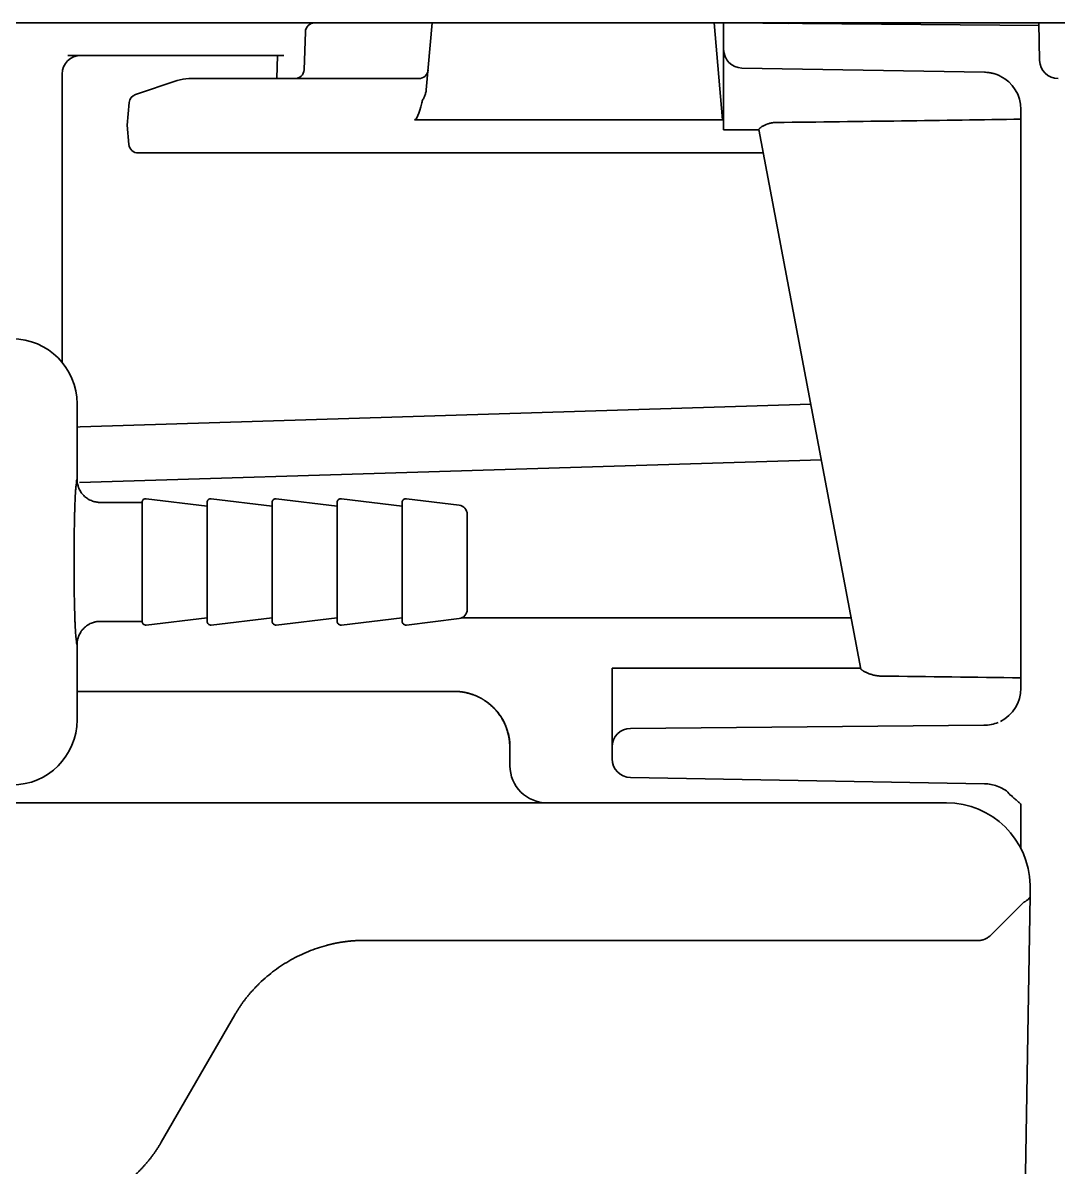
# Model space of a CAD drawing. Extents: x 5819 to 10669, y -850 to 3566.
# Drawn here: x 6555 to 6610.7, y 1309.3 to 1370.8 of the extents above; entities that cross this region are included whole.
import ezdxf

# ---------------------------------------------------------------- set-up
doc = ezdxf.new("R2010")
doc.units = 0
doc.header["$LTSCALE"] = 5
doc.layers.add('1', color=7, linetype='CONTINUOUS', true_color=0xffffff)

msp = doc.modelspace()

# ---------------------------------------------------------------- linework, layer by layer
at = {"layer": '1', "color": 7, "linetype": 'Continuous', "lineweight": 35}
for p, q in [((6475.072, 1370.826), (6656.718, 1370.826)), ((6570.09, 1368.309), (6570.161, 1370.344)), ((6576.985, 1370.826), (6576.671, 1367.229)), ((6592.617, 1365.611), (6592.16, 1370.826)), ((6592.673, 1370.826), (6609.645, 1370.678)), ((6592.673, 1370.583), (6592.673, 1370.826)), ((6592.673, 1369.397), (6592.673, 1370.583)), ((6596.001, 1370.826), (6596.169, 1370.796)), ((6609.643, 1370.826), (6609.678, 1368.809)), ((6592.673, 1365.076), (6592.673, 1369.363)), ((6557.369, 1369.076), (6564.631, 1369.076)), ((6565.311, 1369.076), (6566.225, 1369.076)), ((6566.225, 1369.076), (6569.003, 1369.076)), ((6568.667, 1369.076), (6568.623, 1367.826)), ((6557.073, 1368.076), (6557.073, 1352.556)), ((6593.655, 1368.397), (6606.713, 1368.17)), ((6563.265, 1367.723), (6561.019, 1366.975)), ((6563.897, 1367.826), (6568.573, 1367.826)), ((6568.573, 1367.826), (6576.265, 1367.826)), ((6560.573, 1365.326), (6560.679, 1366.544)), ((6608.673, 1335.001), (6608.673, 1366.17)), ((6592.617, 1365.611), (6576.031, 1365.611)), ((6560.573, 1365.326), (6560.664, 1364.283)), ((6592.673, 1365.076), (6594.572, 1365.076)), ((6600.061, 1336.06), (6594.569, 1365.092)), ((6568.573, 1363.826), (6561.162, 1363.826)), ((6594.808, 1363.826), (6568.573, 1363.826)), ((6557.873, 1346.276), (6557.873, 1350.328)), ((6558.042, 1349.098), (6597.365, 1350.304)), ((6557.873, 1349.078), (6558.042, 1349.098)), ((6558.001, 1346.096), (6597.931, 1347.32)), ((6564.873, 1344.826), (6561.597, 1345.225)), ((6568.373, 1344.826), (6565.097, 1345.225)), ((6571.873, 1344.826), (6568.597, 1345.225)), ((6575.373, 1344.826), (6572.097, 1345.225)), ((6578.433, 1344.88), (6575.597, 1345.225)), ((6561.373, 1345.026), (6559.124, 1345.026)), ((6561.373, 1345.026), (6561.373, 1338.626)), ((6564.873, 1338.626), (6564.873, 1345.026)), ((6568.373, 1338.626), (6568.373, 1345.026)), ((6571.873, 1338.626), (6571.873, 1345.026)), ((6575.373, 1338.626), (6575.373, 1345.026)), ((6578.873, 1341.826), (6578.873, 1344.383)), ((6578.873, 1339.269), (6578.873, 1341.826)), ((6559.124, 1338.626), (6561.373, 1338.626)), ((6561.597, 1338.428), (6564.873, 1338.826)), ((6565.097, 1338.428), (6568.373, 1338.826)), ((6568.597, 1338.428), (6571.873, 1338.826)), ((6572.097, 1338.428), (6575.373, 1338.826)), ((6575.597, 1338.428), (6578.433, 1338.773)), ((6599.537, 1338.826), (6578.605, 1338.826)), ((6557.873, 1333.324), (6557.873, 1337.376)), ((6586.673, 1336.111), (6586.673, 1331.87)), ((6600.058, 1336.111), (6586.673, 1336.111)), ((6557.873, 1334.861), (6578.181, 1334.861)), ((6587.664, 1332.87), (6606.684, 1333.036)), ((6581.173, 1331.861), (6581.173, 1330.861)), ((6586.673, 1331.228), (6586.673, 1331.87)), ((6606.708, 1329.895), (6587.655, 1330.228)), ((6554.17, 1328.861), (6573.292, 1328.861)), ((6573.292, 1328.861), (6593.461, 1328.861)), ((6593.461, 1328.861), (6598.773, 1328.861)), ((6598.773, 1328.861), (6602.023, 1328.861)), ((6602.023, 1328.861), (6602.724, 1328.861)), ((6602.724, 1328.861), (6602.726, 1328.861)), ((6602.726, 1328.861), (6604.47, 1328.861)), ((6604.47, 1328.861), (6604.663, 1328.861)), ((6608.673, 1326.404), (6608.673, 1328.774)), ((6609.163, 1324.44), (6609.173, 1323.861)), ((6609.173, 1323.861), (6608.611, 1291.648)), ((6608.832, 1323.52), (6607.114, 1321.802)), ((6593.501, 1321.461), (6573.292, 1321.461)), ((6603.159, 1321.461), (6593.501, 1321.461)), ((6606.42, 1321.461), (6603.159, 1321.461)), ((6566.363, 1317.461), (6562.409, 1310.611))]:
    msp.add_line(p, q, dxfattribs=at)
at = {"layer": '1', "color": 51, "linetype": 'Continuous', "lineweight": 13}
msp.add_line((6594.693, 1370.826), (6594.695, 1370.808), dxfattribs=at)
at = {"layer": '1', "color": 7, "linetype": 'Continuous', "lineweight": 35}
for centre, radius, start, end in [((6570.66, 1370.326), 0.5, 90, 178), ((6593.673, 1369.397), 1, 180, 269), ((6558.073, 1368.076), 1, 90, 180), ((6610.678, 1368.826), 1, 181, 270), ((6569.59, 1368.326), 0.5, 270, 358), ((6576.265, 1368.326), 0.5, 270, 355), ((6606.673, 1366.17), 2, 0, 63.93812), ((6563.897, 1365.826), 2, 90, 108.43495), ((6561.178, 1366.501), 0.5, 108.43495, 175), ((6561.162, 1364.326), 0.5, 185, 270), ((6561.573, 1345.026), 0.2, 83.06354, 180), ((6565.073, 1345.026), 0.2, 83.06354, 180), ((6568.573, 1345.026), 0.2, 83.06354, 180), ((6572.073, 1345.026), 0.2, 83.06354, 180), ((6575.573, 1345.026), 0.2, 83.06354, 180), ((6578.373, 1344.383), 0.5, 0, 83.06354), ((6578.373, 1339.269), 0.5, 276.93646, 0), ((6561.573, 1338.626), 0.2, 180, 276.93646), ((6565.073, 1338.626), 0.2, 180, 276.93646), ((6568.573, 1338.626), 0.2, 180, 276.93646), ((6572.073, 1338.626), 0.2, 180, 276.93646), ((6575.573, 1338.626), 0.2, 180, 276.93646), ((6606.673, 1335.036), 2, 296.55917, 0), ((6587.673, 1331.87), 1, 90.5, 180), ((6606.673, 1335.036), 2, 270.33089, 292.87334), ((6587.673, 1331.228), 1, 180, 269), ((6583.173, 1330.861), 2, 180, 270), ((6604.663, 1324.361), 4.5, 1, 90)]:
    msp.add_arc(centre, radius, start, end, dxfattribs=at)
for centre, major_axis, ratio, start_param, end_param in [((6576.386, 1369.712), (0.36, 4.1), 0.121482, 3.152266, 3.833542), ((6521.263, 1367.326), (-131.19, 0.007), 0.017151, 2.172269, 2.300015), ((6554.371, 1350.324), (2.478, 2.478), 0.998783, 5.498396, 7.067974), ((6557.874, 1341.826), (0, 4.45), 0.034921, 0.009806, 0.126024), ((6557.874, 1341.826), (0, 4.45), 0.034921, 3.015567, 3.131792), ((6527.601, 1333.826), (-131.19, 0.007), 0.017151, 4.046225, 4.117408), ((6554.371, 1333.328), (-2.478, 2.478), 0.998783, 2.356803, 3.926382)]:
    msp.add_ellipse(centre, major_axis=major_axis, ratio=ratio, start_param=start_param, end_param=end_param, dxfattribs=at)
for points, knots in [([(6592.673, 1369.363), (6592.673, 1369.368), (6592.673, 1369.379), (6592.673, 1369.392), (6592.673, 1369.397), (6592.673, 1369.397)], [0, 0, 0, 0, 0.351106, 0.702212, 1, 1, 1, 1]), ([(6592.673, 1369.363), (6592.673, 1369.336), (6592.674, 1369.306), (6592.682, 1369.243), (6592.687, 1369.21), (6592.7, 1369.156), (6592.705, 1369.138), (6592.716, 1369.1), (6592.723, 1369.08), (6592.745, 1369.021), (6592.762, 1368.98), (6592.784, 1368.939)], [0, 0, 0, 0, 0.25, 0.25, 0.5, 0.5, 0.625, 0.625, 0.75, 0.75, 1, 1, 1, 1]), ([(6564.631, 1369.076), (6564.689, 1369.076), (6564.806, 1369.076), (6564.921, 1369.076), (6565.007, 1369.076), (6565.036, 1369.076), (6565.092, 1369.076), (6565.12, 1369.076), (6565.204, 1369.076), (6565.258, 1369.076), (6565.311, 1369.076)], [0, 0, 0, 0, 0.25, 0.5, 0.5, 0.625, 0.625, 0.75, 0.75, 1, 1, 1, 1]), ([(6606.713, 1368.17), (6606.792, 1368.168), (6606.87, 1368.162), (6606.983, 1368.147), (6607.02, 1368.14), (6607.075, 1368.13), (6607.093, 1368.126), (6607.13, 1368.118), (6607.148, 1368.113), (6607.237, 1368.091), (6607.304, 1368.069), (6607.432, 1368.022), (6607.493, 1367.995), (6607.552, 1367.967)], [0, 0, 0, 0, 0.25, 0.25, 0.375, 0.375, 0.4375, 0.4375, 0.5, 0.5, 0.75, 0.75, 1, 1, 1, 1]), ([(6576.671, 1367.229), (6576.665, 1367.166), (6576.653, 1367.106), (6576.626, 1367.017), (6576.616, 1366.987), (6576.594, 1366.929), (6576.582, 1366.901), (6576.557, 1366.844), (6576.544, 1366.815), (6576.517, 1366.759), (6576.504, 1366.731), (6576.478, 1366.674), (6576.466, 1366.645), (6576.443, 1366.587), (6576.434, 1366.557), (6576.426, 1366.527)], [0, 0, 0, 0, 0.25, 0.25, 0.375, 0.375, 0.5, 0.5, 0.625, 0.625, 0.75, 0.75, 0.875, 0.875, 1, 1, 1, 1]), ([(6595.498, 1365.467), (6595.431, 1365.466), (6595.367, 1365.461), (6595.272, 1365.447), (6595.24, 1365.442), (6595.179, 1365.429), (6595.119, 1365.414), (6595.063, 1365.396), (6595.022, 1365.382), (6595.009, 1365.378), (6594.982, 1365.368), (6594.97, 1365.363), (6594.906, 1365.337), (6594.86, 1365.315), (6594.798, 1365.283), (6594.779, 1365.272), (6594.742, 1365.25), (6594.725, 1365.239), (6594.677, 1365.208), (6594.651, 1365.189), (6594.619, 1365.162), (6594.609, 1365.153), (6594.593, 1365.138), (6594.587, 1365.13), (6594.572, 1365.111), (6594.567, 1365.1), (6594.569, 1365.092)], [0, 0, 0, 0, 0.125, 0.125, 0.1875, 0.1875, 0.25, 0.3125, 0.3125, 0.34375, 0.34375, 0.375, 0.375, 0.5, 0.5, 0.5625, 0.5625, 0.625, 0.625, 0.75, 0.75, 0.8125, 0.8125, 0.875, 0.875, 1, 1, 1, 1]), ([(6557.807, 1337.855), (6557.804, 1337.891), (6557.8, 1337.93), (6557.794, 1338.016), (6557.79, 1338.063), (6557.781, 1338.214), (6557.775, 1338.329), (6557.768, 1338.476), (6557.768, 1338.492), (6557.766, 1338.526), (6557.765, 1338.543), (6557.763, 1338.594), (6557.762, 1338.629), (6557.758, 1338.737), (6557.755, 1338.811), (6557.748, 1339.043), (6557.743, 1339.208), (6557.738, 1339.429), (6557.737, 1339.474), (6557.735, 1339.565), (6557.734, 1339.611), (6557.731, 1339.751), (6557.729, 1339.846), (6557.724, 1340.137), (6557.721, 1340.336), (6557.718, 1340.645), (6557.717, 1340.75), (6557.716, 1340.909), (6557.715, 1340.963), (6557.715, 1341.07), (6557.714, 1341.124), (6557.714, 1341.285), (6557.713, 1341.393), (6557.713, 1341.556), (6557.713, 1341.611), (6557.712, 1341.72), (6557.712, 1341.775), (6557.712, 1342.048), (6557.713, 1342.264), (6557.715, 1342.691), (6557.717, 1342.901), (6557.72, 1343.161), (6557.72, 1343.213), (6557.722, 1343.315), (6557.722, 1343.366), (6557.724, 1343.517), (6557.726, 1343.615), (6557.731, 1343.905), (6557.734, 1344.09), (6557.74, 1344.311), (6557.741, 1344.354), (6557.742, 1344.419), (6557.743, 1344.44), (6557.744, 1344.483), (6557.745, 1344.504), (6557.748, 1344.609), (6557.75, 1344.689), (6557.758, 1344.92), (6557.763, 1345.062), (6557.772, 1345.257), (6557.775, 1345.318), (6557.779, 1345.391), (6557.779, 1345.406), (6557.781, 1345.434), (6557.783, 1345.476), (6557.786, 1345.515), (6557.794, 1345.641), (6557.8, 1345.727), (6557.807, 1345.797)], [0, 0, 0, 0, 0.03125, 0.03125, 0.0625, 0.0625, 0.125, 0.125, 0.132812, 0.132812, 0.140625, 0.140625, 0.15625, 0.15625, 0.1875, 0.1875, 0.25, 0.25, 0.265625, 0.265625, 0.28125, 0.28125, 0.3125, 0.3125, 0.375, 0.375, 0.40625, 0.40625, 0.421875, 0.421875, 0.4375, 0.4375, 0.46875, 0.46875, 0.484375, 0.484375, 0.5, 0.5, 0.5625, 0.5625, 0.625, 0.625, 0.640625, 0.640625, 0.65625, 0.65625, 0.6875, 0.6875, 0.75, 0.75, 0.765625, 0.765625, 0.773437, 0.773437, 0.78125, 0.78125, 0.8125, 0.8125, 0.875, 0.875, 0.90625, 0.90625, 0.914062, 0.914062, 0.921875, 0.9375, 0.9375, 1, 1, 1, 1]), ([(6557.807, 1345.797), (6557.81, 1345.823), (6557.813, 1345.852), (6557.818, 1345.902), (6557.82, 1345.92), (6557.825, 1345.956), (6557.827, 1345.975), (6557.834, 1346.034), (6557.839, 1346.075), (6557.846, 1346.138), (6557.848, 1346.159), (6557.852, 1346.201), (6557.854, 1346.221), (6557.855, 1346.241)], [0, 0, 0, 0, 0.25, 0.25, 0.375, 0.375, 0.5, 0.5, 0.75, 0.75, 0.875, 0.875, 1, 1, 1, 1]), ([(6557.873, 1346.276), (6557.873, 1346.193), (6557.881, 1346.112), (6557.905, 1345.992), (6557.915, 1345.953), (6557.933, 1345.894), (6557.939, 1345.874), (6557.953, 1345.836), (6557.96, 1345.816), (6558, 1345.722), (6558.038, 1345.65), (6558.095, 1345.565), (6558.106, 1345.548), (6558.131, 1345.515), (6558.144, 1345.499), (6558.183, 1345.451), (6558.21, 1345.421), (6558.297, 1345.335), (6558.36, 1345.283), (6558.445, 1345.226), (6558.462, 1345.215), (6558.498, 1345.194), (6558.551, 1345.163), (6558.643, 1345.12), (6558.72, 1345.092), (6558.779, 1345.074), (6558.799, 1345.069), (6558.838, 1345.059), (6558.859, 1345.054), (6558.919, 1345.042), (6558.96, 1345.036), (6559.021, 1345.03), (6559.052, 1345.028), (6559.083, 1345.027), (6559.103, 1345.026), (6559.113, 1345.026), (6559.124, 1345.026)], [0, 0, 0, 0, 0.125, 0.125, 0.1875, 0.1875, 0.21875, 0.21875, 0.25, 0.25, 0.375, 0.375, 0.40625, 0.40625, 0.4375, 0.4375, 0.5, 0.5, 0.625, 0.625, 0.65625, 0.65625, 0.6875, 0.75, 0.8125, 0.8125, 0.84375, 0.84375, 0.875, 0.875, 0.9375, 0.9375, 0.96875, 0.984375, 0.984375, 1, 1, 1, 1]), ([(6559.124, 1338.626), (6559.113, 1338.626), (6559.103, 1338.626), (6559.083, 1338.625), (6559.052, 1338.624), (6559.021, 1338.622), (6558.96, 1338.616), (6558.919, 1338.61), (6558.859, 1338.598), (6558.838, 1338.593), (6558.799, 1338.583), (6558.779, 1338.578), (6558.72, 1338.56), (6558.643, 1338.532), (6558.551, 1338.489), (6558.498, 1338.459), (6558.462, 1338.437), (6558.445, 1338.426), (6558.36, 1338.369), (6558.297, 1338.318), (6558.21, 1338.231), (6558.183, 1338.201), (6558.144, 1338.153), (6558.131, 1338.137), (6558.106, 1338.104), (6558.095, 1338.087), (6558.038, 1338.002), (6558, 1337.93), (6557.96, 1337.836), (6557.953, 1337.817), (6557.939, 1337.778), (6557.933, 1337.758), (6557.915, 1337.699), (6557.905, 1337.66), (6557.881, 1337.54), (6557.873, 1337.459), (6557.873, 1337.376)], [0, 0, 0, 0, 0.015625, 0.015625, 0.03125, 0.0625, 0.0625, 0.125, 0.125, 0.15625, 0.15625, 0.1875, 0.1875, 0.25, 0.3125, 0.34375, 0.34375, 0.375, 0.375, 0.5, 0.5, 0.5625, 0.5625, 0.59375, 0.59375, 0.625, 0.625, 0.75, 0.75, 0.78125, 0.78125, 0.8125, 0.8125, 0.875, 0.875, 1, 1, 1, 1]), ([(6557.855, 1337.411), (6557.855, 1337.412), (6557.855, 1337.414), (6557.855, 1337.416), (6557.854, 1337.42), (6557.854, 1337.429), (6557.852, 1337.446), (6557.851, 1337.462), (6557.848, 1337.493), (6557.846, 1337.514), (6557.841, 1337.556), (6557.839, 1337.576), (6557.834, 1337.617), (6557.831, 1337.637), (6557.827, 1337.676), (6557.825, 1337.695), (6557.82, 1337.732), (6557.818, 1337.749), (6557.813, 1337.799), (6557.81, 1337.829), (6557.807, 1337.855)], [0, 0, 0, 0, 0.0039, 0.007806, 0.015618, 0.031243, 0.062494, 0.124994, 0.124994, 0.249995, 0.249995, 0.374996, 0.374996, 0.499997, 0.499997, 0.624997, 0.624997, 0.749998, 0.749998, 1, 1, 1, 1]), ([(6600.061, 1336.06), (6600.063, 1336.052), (6600.072, 1336.041), (6600.097, 1336.02), (6600.107, 1336.012), (6600.124, 1336), (6600.13, 1335.995), (6600.144, 1335.987), (6600.151, 1335.982), (6600.187, 1335.959), (6600.222, 1335.939), (6600.273, 1335.913), (6600.283, 1335.908), (6600.304, 1335.897), (6600.337, 1335.881), (6600.395, 1335.855), (6600.446, 1335.834), (6600.499, 1335.813), (6600.526, 1335.803), (6600.611, 1335.773), (6600.67, 1335.755), (6600.762, 1335.732), (6600.794, 1335.725), (6600.859, 1335.712), (6600.893, 1335.706), (6600.993, 1335.692), (6601.062, 1335.686), (6601.132, 1335.685)], [0, 0, 0, 0, 0.125, 0.125, 0.1875, 0.1875, 0.21875, 0.21875, 0.25, 0.25, 0.375, 0.375, 0.40625, 0.40625, 0.4375, 0.5, 0.5625, 0.5625, 0.625, 0.625, 0.75, 0.75, 0.8125, 0.8125, 0.875, 0.875, 1, 1, 1, 1]), ([(6578.312, 1334.858), (6578.32, 1334.857), (6578.338, 1334.857), (6578.364, 1334.855), (6578.391, 1334.853), (6578.418, 1334.851), (6578.445, 1334.849), (6578.473, 1334.846), (6578.501, 1334.843), (6578.529, 1334.84), (6578.558, 1334.836), (6578.587, 1334.832), (6578.616, 1334.828), (6578.645, 1334.824), (6578.675, 1334.819), (6578.705, 1334.813), (6578.736, 1334.808), (6578.766, 1334.802), (6578.797, 1334.795), (6578.828, 1334.789), (6578.859, 1334.781), (6578.891, 1334.774), (6578.923, 1334.766), (6578.955, 1334.757), (6578.987, 1334.748), (6579.02, 1334.739), (6579.052, 1334.729), (6579.085, 1334.719), (6579.119, 1334.708), (6579.152, 1334.697), (6579.185, 1334.685), (6579.219, 1334.673), (6579.253, 1334.66), (6579.287, 1334.647), (6579.321, 1334.633), (6579.355, 1334.618), (6579.39, 1334.603), (6579.424, 1334.588), (6579.459, 1334.571), (6579.494, 1334.555), (6579.529, 1334.537), (6579.563, 1334.519), (6579.598, 1334.501), (6579.633, 1334.482), (6579.668, 1334.462), (6579.703, 1334.441), (6579.738, 1334.42), (6579.773, 1334.398), (6579.808, 1334.376), (6579.843, 1334.353), (6579.878, 1334.329), (6579.913, 1334.305), (6579.948, 1334.28), (6579.983, 1334.254), (6580.017, 1334.227), (6580.052, 1334.2), (6580.086, 1334.172), (6580.12, 1334.143), (6580.154, 1334.114), (6580.188, 1334.084), (6580.222, 1334.053), (6580.255, 1334.021), (6580.288, 1333.989), (6580.321, 1333.956), (6580.353, 1333.922), (6580.386, 1333.887), (6580.417, 1333.852), (6580.527, 1333.726), (6580.686, 1333.513), (6580.856, 1333.215), (6580.969, 1332.958), (6581.04, 1332.751), (6581.081, 1332.6), (6581.103, 1332.505), (6581.115, 1332.446), (6581.124, 1332.403), (6581.131, 1332.359), (6581.139, 1332.314), (6581.145, 1332.268), (6581.151, 1332.221), (6581.157, 1332.173), (6581.162, 1332.123), (6581.166, 1332.073), (6581.169, 1332.021), (6581.171, 1331.969), (6581.173, 1331.915), (6581.173, 1331.879), (6581.173, 1331.861)], [0, 0, 0, 0, 0.005711, 0.011495, 0.017353, 0.023285, 0.02929, 0.035368, 0.04152, 0.047746, 0.054045, 0.060418, 0.066864, 0.073383, 0.079977, 0.086643, 0.093383, 0.100197, 0.107084, 0.114045, 0.12108, 0.128187, 0.135369, 0.142624, 0.149952, 0.157354, 0.16483, 0.172379, 0.180001, 0.187698, 0.195467, 0.20331, 0.211227, 0.219217, 0.227281, 0.235419, 0.243629, 0.251914, 0.260272, 0.268703, 0.277208, 0.285787, 0.294439, 0.303165, 0.311964, 0.320836, 0.329783, 0.338803, 0.347896, 0.357063, 0.366303, 0.375617, 0.385005, 0.394466, 0.404, 0.413608, 0.42329, 0.433045, 0.442874, 0.452776, 0.462752, 0.472802, 0.482925, 0.493121, 0.503391, 0.513735, 0.524152, 0.534643, 0.623108, 0.698011, 0.759344, 0.807101, 0.841277, 0.861867, 0.871179, 0.880709, 0.890458, 0.900427, 0.910614, 0.921021, 0.931646, 0.942491, 0.953555, 0.964837, 0.976339, 0.98806, 1, 1, 1, 1]), ([(6581.161, 1331.884), (6581.161, 1331.893), (6581.161, 1331.912), (6581.16, 1331.941), (6581.159, 1331.971), (6581.158, 1332.002), (6581.156, 1332.034), (6581.154, 1332.068), (6581.151, 1332.103), (6581.148, 1332.139), (6581.144, 1332.177), (6581.14, 1332.216), (6581.135, 1332.256), (6581.129, 1332.297), (6581.123, 1332.34), (6581.115, 1332.384), (6581.107, 1332.43), (6581.091, 1332.509), (6581.066, 1332.616), (6581.031, 1332.742), (6580.996, 1332.847), (6580.966, 1332.93), (6580.941, 1332.994), (6580.918, 1333.049), (6580.894, 1333.102), (6580.867, 1333.161), (6580.838, 1333.22), (6580.808, 1333.278), (6580.776, 1333.335), (6580.743, 1333.393), (6580.709, 1333.449), (6580.674, 1333.505), (6580.637, 1333.56), (6580.599, 1333.614), (6580.559, 1333.668), (6580.519, 1333.721), (6580.477, 1333.773), (6580.434, 1333.824), (6580.389, 1333.874), (6580.344, 1333.923), (6580.297, 1333.971), (6580.25, 1334.018), (6580.201, 1334.064), (6580.152, 1334.109), (6580.101, 1334.153), (6580.05, 1334.195), (6579.998, 1334.237), (6579.945, 1334.277), (6579.891, 1334.316), (6579.837, 1334.353), (6579.79, 1334.384), (6579.749, 1334.41), (6579.714, 1334.432), (6579.676, 1334.454), (6579.635, 1334.478), (6579.591, 1334.502), (6579.543, 1334.527), (6579.493, 1334.553), (6579.439, 1334.579), (6579.382, 1334.605), (6579.321, 1334.631), (6579.239, 1334.664), (6579.14, 1334.7), (6579.031, 1334.735), (6578.937, 1334.761), (6578.86, 1334.781), (6578.798, 1334.795), (6578.752, 1334.804), (6578.716, 1334.811), (6578.686, 1334.816), (6578.655, 1334.822), (6578.625, 1334.826), (6578.595, 1334.831), (6578.565, 1334.835), (6578.536, 1334.839), (6578.507, 1334.842), (6578.478, 1334.845), (6578.449, 1334.848), (6578.421, 1334.851), (6578.393, 1334.853), (6578.366, 1334.855), (6578.339, 1334.856), (6578.321, 1334.857), (6578.312, 1334.858)], [0, 0, 0, 0, 0.006046, 0.012363, 0.018955, 0.025824, 0.032973, 0.040405, 0.048123, 0.056131, 0.06443, 0.073025, 0.081918, 0.091113, 0.100612, 0.110419, 0.120536, 0.130967, 0.164023, 0.19279, 0.217083, 0.236764, 0.251727, 0.2619, 0.276129, 0.290414, 0.30475, 0.319136, 0.333569, 0.348044, 0.362558, 0.377109, 0.391693, 0.406307, 0.420946, 0.435608, 0.450288, 0.464984, 0.479691, 0.494406, 0.509126, 0.523846, 0.538531, 0.553213, 0.567888, 0.582554, 0.597206, 0.611842, 0.626458, 0.641052, 0.655618, 0.663935, 0.672961, 0.682692, 0.693122, 0.704246, 0.716059, 0.728551, 0.741716, 0.755543, 0.770022, 0.78514, 0.814254, 0.839447, 0.860804, 0.878407, 0.89233, 0.902636, 0.909374, 0.916327, 0.923205, 0.930006, 0.936732, 0.943384, 0.949961, 0.956466, 0.962898, 0.969258, 0.975546, 0.981764, 0.987912, 0.99399, 1, 1, 1, 1]), ([(6606.706, 1329.895), (6606.949, 1329.889), (6607.403, 1329.79), (6607.896, 1329.545), (6608.064, 1329.319), (6608.083, 1329.29)], [0, 0, 0, 0, 0.45124, 0.933257, 1, 1, 1, 1]), ([(6608.083, 1329.29), (6608.151, 1329.258), (6608.217, 1329.184), (6608.352, 1329.072), (6608.494, 1328.953), (6608.604, 1328.855), (6608.655, 1328.797), (6608.673, 1328.774)], [0, 0, 0, 0, 0.0279887, 0.1576602, 0.3028528, 0.4928256, 0.6466384, 0.6466384, 0.6466384, 0.6466384]), ([(6608.832, 1323.52), (6608.839, 1323.524), (6608.846, 1323.527), (6608.86, 1323.535), (6608.88, 1323.545), (6608.925, 1323.57), (6608.959, 1323.591), (6609.022, 1323.633), (6609.057, 1323.661), (6609.143, 1323.745), (6609.172, 1323.801), (6609.173, 1323.858)], [0, 0, 0, 0, 0.03125, 0.03125, 0.0625, 0.125, 0.25, 0.25, 0.5, 0.5, 1, 1, 1, 1]), ([(6573.292, 1321.462), (6573.277, 1321.462), (6573.249, 1321.462), (6573.205, 1321.461), (6573.162, 1321.461), (6573.119, 1321.46), (6573.076, 1321.459), (6573.032, 1321.457), (6572.989, 1321.455), (6572.946, 1321.454), (6572.902, 1321.451), (6572.859, 1321.449), (6572.816, 1321.446), (6572.772, 1321.444), (6572.729, 1321.44), (6572.686, 1321.437), (6572.642, 1321.433), (6572.599, 1321.429), (6572.555, 1321.425), (6572.512, 1321.421), (6572.468, 1321.416), (6572.425, 1321.411), (6572.381, 1321.406), (6572.338, 1321.401), (6572.294, 1321.395), (6572.251, 1321.389), (6572.207, 1321.383), (6572.164, 1321.376), (6572.12, 1321.37), (6572.077, 1321.363), (6572.033, 1321.356), (6571.99, 1321.348), (6571.946, 1321.34), (6571.903, 1321.333), (6571.859, 1321.324), (6571.816, 1321.316), (6571.773, 1321.307), (6571.729, 1321.298), (6571.686, 1321.289), (6571.642, 1321.28), (6571.599, 1321.27), (6571.556, 1321.26), (6571.512, 1321.25), (6571.469, 1321.239), (6571.426, 1321.228), (6571.382, 1321.217), (6571.339, 1321.206), (6571.146, 1321.155), (6570.804, 1321.052), (6570.32, 1320.871), (6569.842, 1320.659), (6569.379, 1320.417), (6568.932, 1320.147), (6568.502, 1319.848), (6568.085, 1319.518), (6567.801, 1319.261), (6567.634, 1319.098), (6567.577, 1319.041), (6567.52, 1318.984), (6567.464, 1318.925), (6567.408, 1318.866), (6567.353, 1318.807), (6567.298, 1318.746), (6567.244, 1318.685), (6567.19, 1318.623), (6567.137, 1318.561), (6567.084, 1318.497), (6567.031, 1318.433), (6566.98, 1318.368), (6566.929, 1318.303), (6566.878, 1318.237), (6566.828, 1318.17), (6566.779, 1318.102), (6566.73, 1318.034), (6566.682, 1317.965), (6566.634, 1317.895), (6566.587, 1317.824), (6566.541, 1317.753), (6566.496, 1317.681), (6566.451, 1317.609), (6566.407, 1317.535), (6566.378, 1317.486), (6566.363, 1317.461)], [0, 0, 0, 0, 0.005159, 0.010321, 0.015487, 0.020656, 0.025829, 0.031005, 0.036185, 0.041369, 0.046557, 0.051749, 0.056944, 0.062143, 0.067347, 0.072554, 0.077765, 0.08298, 0.088199, 0.093423, 0.09865, 0.103882, 0.109118, 0.114358, 0.119602, 0.124851, 0.130103, 0.135361, 0.140622, 0.145888, 0.151158, 0.156433, 0.161712, 0.166996, 0.172284, 0.177577, 0.182874, 0.188176, 0.193482, 0.198793, 0.204108, 0.209428, 0.214753, 0.220082, 0.225416, 0.230755, 0.236098, 0.241446, 0.302414, 0.36414, 0.426616, 0.489829, 0.551404, 0.613953, 0.677452, 0.741888, 0.751493, 0.761122, 0.770777, 0.780457, 0.790162, 0.799893, 0.809649, 0.81943, 0.829237, 0.839069, 0.848927, 0.85881, 0.86872, 0.878655, 0.888617, 0.898605, 0.90862, 0.918661, 0.92873, 0.938826, 0.94895, 0.959102, 0.969283, 0.979492, 0.989731, 1, 1, 1, 1]), ([(6555.48, 1306.61), (6555.495, 1306.61), (6555.524, 1306.61), (6555.567, 1306.611), (6555.61, 1306.612), (6555.653, 1306.612), (6555.696, 1306.614), (6555.74, 1306.615), (6555.783, 1306.617), (6555.826, 1306.618), (6555.87, 1306.621), (6555.913, 1306.623), (6555.956, 1306.626), (6556, 1306.629), (6556.043, 1306.632), (6556.087, 1306.635), (6556.13, 1306.639), (6556.173, 1306.643), (6556.217, 1306.647), (6556.26, 1306.651), (6556.304, 1306.656), (6556.347, 1306.661), (6556.391, 1306.666), (6556.434, 1306.671), (6556.478, 1306.677), (6556.521, 1306.683), (6556.565, 1306.689), (6556.608, 1306.696), (6556.652, 1306.702), (6556.695, 1306.709), (6556.739, 1306.716), (6556.782, 1306.724), (6556.826, 1306.732), (6556.869, 1306.74), (6556.913, 1306.748), (6556.956, 1306.756), (6557, 1306.765), (6557.043, 1306.774), (6557.086, 1306.783), (6557.13, 1306.792), (6557.173, 1306.802), (6557.217, 1306.812), (6557.26, 1306.822), (6557.303, 1306.833), (6557.346, 1306.844), (6557.39, 1306.855), (6557.433, 1306.866), (6557.626, 1306.917), (6557.968, 1307.021), (6558.452, 1307.201), (6558.93, 1307.413), (6559.393, 1307.655), (6559.84, 1307.925), (6560.27, 1308.224), (6560.687, 1308.554), (6560.971, 1308.811), (6561.138, 1308.974), (6561.195, 1309.031), (6561.252, 1309.088), (6561.308, 1309.147), (6561.364, 1309.206), (6561.419, 1309.265), (6561.474, 1309.326), (6561.528, 1309.387), (6561.582, 1309.449), (6561.636, 1309.511), (6561.688, 1309.575), (6561.741, 1309.639), (6561.792, 1309.704), (6561.844, 1309.769), (6561.894, 1309.835), (6561.944, 1309.902), (6561.994, 1309.97), (6562.042, 1310.038), (6562.09, 1310.107), (6562.138, 1310.177), (6562.185, 1310.248), (6562.231, 1310.319), (6562.277, 1310.391), (6562.321, 1310.463), (6562.365, 1310.537), (6562.394, 1310.586), (6562.409, 1310.611)], [0, 0, 0, 0, 0.005159, 0.010321, 0.015487, 0.020656, 0.025829, 0.031005, 0.036185, 0.041369, 0.046557, 0.051749, 0.056944, 0.062143, 0.067347, 0.072554, 0.077765, 0.08298, 0.088199, 0.093423, 0.09865, 0.103882, 0.109118, 0.114358, 0.119602, 0.124851, 0.130103, 0.135361, 0.140622, 0.145888, 0.151158, 0.156433, 0.161712, 0.166996, 0.172284, 0.177577, 0.182874, 0.188176, 0.193482, 0.198793, 0.204108, 0.209428, 0.214753, 0.220082, 0.225416, 0.230755, 0.236098, 0.241446, 0.302414, 0.36414, 0.426616, 0.489829, 0.551404, 0.613953, 0.677452, 0.741888, 0.751493, 0.761122, 0.770777, 0.780457, 0.790162, 0.799893, 0.809649, 0.81943, 0.829237, 0.839069, 0.848927, 0.85881, 0.86872, 0.878655, 0.888617, 0.898605, 0.90862, 0.918661, 0.92873, 0.938826, 0.94895, 0.959102, 0.969283, 0.979492, 0.989731, 1, 1, 1, 1])]:
    msp.add_open_spline(points, degree=3, knots=knots, dxfattribs=at)
for points, degree in [([(6578.184, 1334.861), (6578.227, 1334.861), (6578.269, 1334.86), (6578.312, 1334.858)], 3), ([(6581.173, 1331.861), (6581.173, 1331.869), (6581.169, 1331.876), (6581.161, 1331.884)], 3), ([(6607.112, 1321.802), (6606.774, 1321.461), (6606.419, 1321.461)], 2)]:
    msp.add_open_spline(points, degree=degree, dxfattribs=at)

doc.saveas('drawing.dxf')
